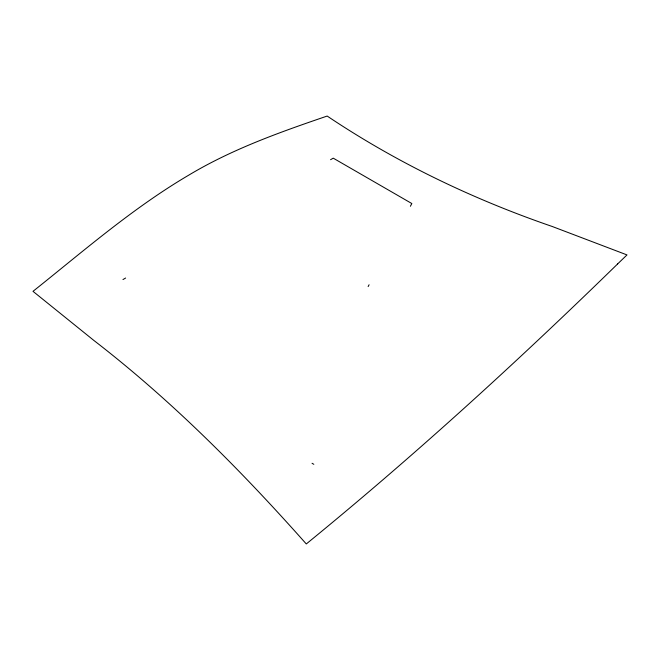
<?xml version="1.0" encoding="UTF-8"?>
<svg xmlns="http://www.w3.org/2000/svg" width="660" height="660" viewBox="0 0 660 660"><rect width="100%" height="100%" fill="white"/><g stroke="black" fill="none" stroke-linecap="round" stroke-linejoin="round"><path stroke-width="0.99" d="M368.132 286.58L369.088 284.757M410.388 206.275L411.832 203.536L333.242 158.161L330.569 159.703M122.95 279.568L125.623 278.025M312.04 463.279L313.83 464.31M617.653 263.917C517.688 361.408 414.521 455.672 306.289 543.947C241.156 470.514 171.757 400.57 93.934 340.494L33 291.332C83.713 250.882 132.998 207.859 189.148 174.916C232.262 149.102 279.832 132.198 327.178 116.053C396.94 162.83 472.956 199.237 552.304 226.512L627 254.917L617.653 263.917"/></g></svg>
